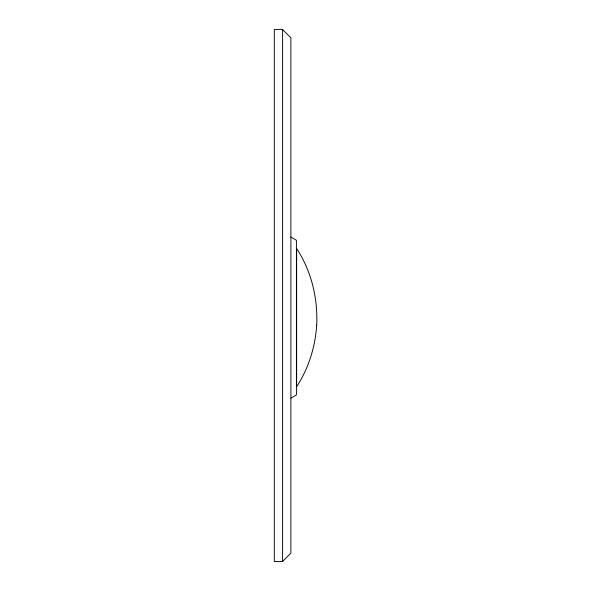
<?xml version="1.0" encoding="UTF-8"?>
<svg xmlns="http://www.w3.org/2000/svg" width="591" height="591" viewBox="0 0 591 591"><rect width="100%" height="100%" fill="white"/><g stroke="black" fill="none" stroke-linecap="round" stroke-linejoin="round"><path stroke-width="0.89" d="M282.601 561.45L290.89 553.161L290.89 37.839L282.601 29.55L274.313 29.55L274.313 561.45L282.601 561.45L282.601 29.55M290.89 398.149L296.416 394.928L296.416 240.278L290.89 237.057M316.687 325.109C315.232 346.88 308.657 368.392 296.638 386.684L296.638 248.53C311.398 271.033 317.973 298.337 316.687 325.109"/></g></svg>
